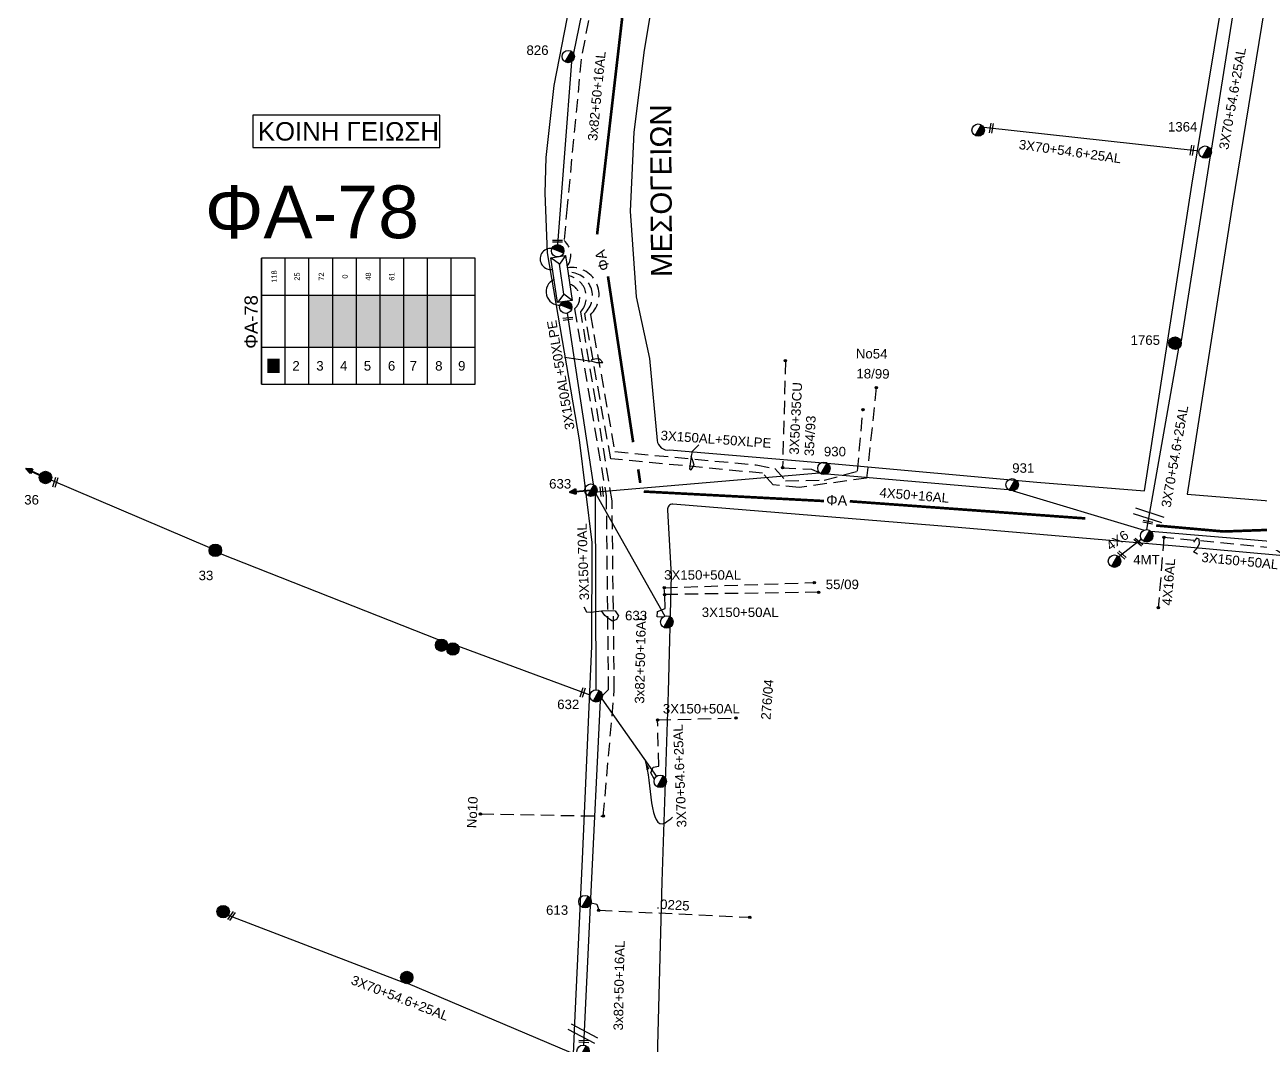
# Model space of a CAD drawing. Header units: millimetres. Extents: x 5016 to 7282, y 2879 to 3911.
# Drawn here: x 6440.1 to 6674.5, y 3480.7 to 3674.3 of the extents above; entities that cross this region are included whole.
import ezdxf
from ezdxf.enums import TextEntityAlignment as Align

# ---------------------------------------------------------------- set-up
doc = ezdxf.new("R2010")
doc.units = ezdxf.units.MM
doc.linetypes.add('DASHED', pattern=[19.05, 12.7, -6.35])
for name, color, linetype in [('Άγνωστα', 7, 'Continuous'), ('Ασφαλειοκιβώτια Χ.Τ 9 αναχωρήσεων', 7, 'Continuous'), ('Γυμνά εναέρια ΧΤ (3Φ)   3x50+35CU', 7, 'Continuous'), ('Γυμνά εναέρια ΧΤ και ΦΟΠ (3Φ)   4x50+16AL', 7, 'Continuous'), ('Επίτονοι', 7, 'Continuous'), ('Επιγραφές - Σχήματα', 7, 'Continuous'), ('Καλώδια ΧΤ   3x150+50AL', 7, 'DASHED'), ('Καλώδια ΧΤ   3x150AL+50XLPE', 7, 'DASHED'), ('Μηχανική τομή', 7, 'Continuous'), ('Στύλος Ξύλινος', 7, 'Continuous'), ('Στύλος Ξύλινος @ 1', 7, 'Continuous'), ('Στύλος ΦΜ', 7, 'Continuous'), ('Στύλος ΦΜ @ 1', 7, 'Continuous'), ('Συνδέσεις', 7, 'Continuous'), ('Συνεστραμμένα ΧΤ   3x70+54.6+25 AL', 7, 'SYN_LINE'), ('Τομή', 7, 'Continuous'), ('Υποσταθμός εναέριος 2 στύλων', 7, 'Continuous'), ('Υποσταθμός πόλεως', 7, 'Continuous'), ('Υπόβαθρο ΔΕΗ', 7, 'Continuous'), ('Υπόγεια καλώδια Δικτύου ΧΤ και Παρ. ΧΤ - 3X150+70 AL', 7, 'DASHED'), ('Υπόγεια καλώδια Παροχών ΧΤ   .0225', 7, 'DASHED'), ('Υπόγεια καλώδια Παροχών ΧΤ   4x16AL', 7, 'DASHED')]:
    doc.layers.add(name, color=color, linetype=linetype)
doc.styles.get("Standard").update_dxf_attribs({"font": 'ARIAL.TTF'})
doc.linetypes.add('SYN_LINE', pattern='A,0.5,-0.0001,["/\\/\\/\\/",Standard,S=0.1,R=0,X=0,Y=-0.05],-0.25', length=0.7501)
doc.dimstyles.new('ISO-25', dxfattribs={"dimtxt": 2.5, "dimasz": 1.8, "dimexe": 1.25, "dimexo": 0.625, "dimtad": 1, "dimtxsty": 'Standard', "dimcen": 1.8, "dimadec": 0, "dimazin": 0, "dimtfac": 1, "dimtmove": 0, "dimatfit": 3, "dimfxl": 1.25, "dimarcsym": 0})

# ---------------------------------------------------------------- blocks, each defined once
blk = doc.blocks.new('ΥΠΑΡΧΩΝ ΤΣΙΜΕΝΤΕΝΙΟΣ ΣΤΥΛΟΣ')
at = {"layer": 'Στύλος ΦΜ'}
blk.add_hatch(color=7, dxfattribs=at).paths.add_polyline_path([(-1.29, -2.28, 0.574793), (2.62, 0, 0.268822), (1.3, 2.27)])
at = {"layer": 'Στύλος ΦΜ', "color": 7}
blk.add_line((-1.29, -2.28), (1.3, 2.27), dxfattribs=at)
blk.add_circle((0, 0), 2.62, dxfattribs=at)
at = {"layer": 'Στύλος ΦΜ', "flags": 4}
for tag, p in [('ΑΡΙΘΜΟΣ', (-4.68, 8.05)), ('ΤΥΠΟΣ', (-4.91, 3.03))]:
    blk.add_attdef(tag, p, '', height=4, dxfattribs=at)
blk = doc.blocks.new('ΥΠΟΣΤΑΘΜΟΣ ΕΝΑΕΡΙΟΣ ΕΠΙ 2 ΣΤΥΛΩΝ')
at = {"layer": 'Υποσταθμός εναέριος 2 στύλων', "linetype": 'Continuous'}
for points in [[(-11.97, -2.11, 0.574793), (-8.45, -0.07, 0.268822), (-9.64, 1.98)], [(9.68, -2.15, 0.574793), (13.19, -0.1, 0.268822), (12.01, 1.95)]]:
    blk.add_hatch(color=256, dxfattribs=at).paths.add_polyline_path(points)
for p, q in [((-11.97, -2.11), (-9.64, 1.98)), ((9.68, -2.15), (12.01, 1.95))]:
    blk.add_line(p, q, dxfattribs=at)
for centre in [(-10.81, -0.07), (10.84, -0.1)]:
    blk.add_circle(centre, 2.36, dxfattribs=at)
at = {"layer": 'Υποσταθμός πόλεως', "linetype": 'Continuous', "ltscale": 40}
blk.add_lwpolyline([(-8.57, 2.82), (8.57, 2.82), (8.57, -2.82), (-8.57, -2.82)], close=True, dxfattribs=at)
for points in [[(-5.75, 0), (-8.57, 2.82)], [(-8.57, -2.82), (-5.75, 0)], [(-5.75, 0), (5.75, 0)], [(5.75, 0), (8.57, 2.82)], [(8.57, -2.82), (5.75, 0)]]:
    blk.add_lwpolyline(points, dxfattribs=at)
at = {"layer": 'Υποσταθμός εναέριος 2 στύλων', "ltscale": 40, "flags": 1}
for tag, p in [('ΜΕΤΑΣΧΗΜΑΤΙΣΜΟΣ', (14.09, 2.51)), ('ΙΣΧΥΣ', (14.07, -0.28)), ('ΑΡΙΘΜΟΣ', (14.19, -3))]:
    blk.add_attdef(tag, p, '', height=1.8, dxfattribs=at)
blk = doc.blocks.new('ΥΠΑΡΧΩΝ ΞΥΛΙΝΟΣ ΣΤΥΛΟΣ')
at = {"layer": 'Στύλος Ξύλινος'}
h = blk.add_hatch(color=7, dxfattribs=at)
h.paths.add_polyline_path([(-2.62, 0, 0.270008), (-1.29, -2.28), (1.3, 2.27, 0.576266)])
h.paths.add_polyline_path([(-1.29, -2.28, 0.574793), (2.62, 0, 0.268822), (1.3, 2.27)])
at = {"layer": 'Στύλος Ξύλινος', "color": 7}
blk.add_line((-1.29, -2.28), (1.3, 2.27), dxfattribs=at)
blk.add_circle((0, 0), 2.62, dxfattribs=at)
at = {"layer": 'Στύλος Ξύλινος', "flags": 4}
for tag, p in [('ΑΡΙΘΜΟΣ', (-4.91, 8.6)), ('ΤΥΠΟΣ', (-4.85, 3.39))]:
    blk.add_attdef(tag, p, '', height=4, dxfattribs=at)
blk = doc.blocks.new('ΕΠΙΤΟΝΟΣ')
at = {"layer": 'Επίτονοι', "lineweight": 40, "ltscale": 40}
blk.add_hatch(color=256, dxfattribs=at).paths.add_polyline_path([(-1.13, 6.47), (0, 9.1), (1.13, 6.47)])
for p, q in [((-1.13, 6.47), (0, 9.1)), ((1.13, 6.47), (-1.13, 6.47)), ((-1.13, 6.47), (0, 6.47)), ((0, 9.1), (1.13, 6.47)), ((0, 6.47), (0, 0))]:
    blk.add_line(p, q, dxfattribs=at)
blk = doc.blocks.new('ΑΣΦΑΛΕΙΟΚΙΒΩΤΙΟ ΥΠΟΣΤΑΘΜΟΥ 9 ΑΝΑΧΩΡΗΣΕΩΝ')
at = {"layer": 'Ασφαλειοκιβώτια Χ.Τ 9 αναχωρήσεων', "ltscale": 40}
for p, q in [((-23.8, 40.36), (24.02, 40.36)), ((-9.72, 40.36), (-9.72, -40.64)), ((9.94, 40.36), (9.94, -40.64)), ((-23.8, 31.36), (24.02, 31.36)), ((-23.8, 22.36), (24.02, 22.36)), ((-23.8, 13.36), (24.02, 13.36)), ((-23.8, 4.36), (24.02, 4.36)), ((-23.8, -4.64), (24.02, -4.64)), ((-23.8, -13.64), (24.02, -13.64)), ((-23.8, -22.64), (24.02, -22.64)), ((-23.8, -31.64), (24.02, -31.64))]:
    blk.add_line(p, q, dxfattribs=at)
at = {"layer": 'Ασφαλειοκιβώτια Χ.Τ 9 αναχωρήσεων'}
blk.add_lwpolyline([(-23.8, -40.64), (24.02, -40.64), (24.02, 40.36), (-23.8, 40.36)], close=True, dxfattribs=at)
for s, p in [('1', (-18.61, 37.24)), ('2', (-18.61, 28.67)), ('3', (-18.61, 19.6)), ('4', (-18.61, 10.58)), ('5', (-18.61, 1.57)), ('6', (-18.61, -7.57)), ('7', (-18.61, -15.81)), ('8', (-18.61, -25.5)), ('9', (-18.61, -34.19))]:
    blk.add_text(s, height=3.6, rotation=270, dxfattribs=at).set_placement(p)
at = {"layer": 'Ασφαλειοκιβώτια Χ.Τ 9 αναχωρήσεων', "ltscale": 40}
for tag, height, p in [('ΟΝΟΜΑ', 5, (-0.16, 44.31)), ('ΚΕΙΜΕΝΟ 1', 2, (17.06, 35.59)), ('ΚΕΙΜΕΝΟ 2', 2, (17.06, 26.88)), ('ΚΕΙΜΕΝΟ 3', 2, (17.06, 17.69)), ('ΚΕΙΜΕΝΟ 4', 2, (17.06, 8.71)), ('ΚΕΙΜΕΝΟ 5', 2, (17.06, -0.13)), ('ΚΕΙΜΕΝΟ 6', 2, (17.06, -9.05)), ('ΚΕΙΜΕΝΟ 7', 2, (17.06, -18.13)), ('ΚΕΙΜΕΝΟ 8', 2, (17.06, -26.85)), ('ΚΕΙΜΕΝΟ 9', 2, (17.06, -35.99)), ('ΣΧ', 2, (-0.1, -42.64))]:
    blk.add_attdef(tag, text='', height=height, dxfattribs=at).set_placement(p, align=Align.MIDDLE_CENTER)
blk = doc.blocks.new('ΤΟΜΗ')
at = {"layer": 'Τομή', "ltscale": 40}
for p, q in [((-5.68, 0), (5.68, 0)), ((5.68, -2.33), (-5.68, -2.33))]:
    blk.add_line(p, q, dxfattribs=at)
blk = doc.blocks.new('ΜΗΧΑΝΙΚΗ ΤΟΜΗ')
at = {"layer": 'Μηχανική τομή', "ltscale": 40}
for p, q in [((-1.89, 0.78), (1.89, 0.78)), ((1.89, 0), (-1.89, 0))]:
    blk.add_line(p, q, dxfattribs=at)
blk = doc.blocks.new('_ΣΥΝΔΕΣΗ')
at = {"layer": 'Συνδέσεις', "linetype": 'SYN_LINE', "ltscale": 40}
blk.add_hatch(color=256, dxfattribs=at).paths.add_polyline_path([(0.5, -0.01, 1), (-0.5, -0.01, 1)])
at = {"layer": 'Συνδέσεις'}
blk.add_circle((0, -0.01), 0.5, dxfattribs=at)

msp = doc.modelspace()

# ---------------------------------------------------------------- hatches: boundary and pattern name
at = {"layer": 'Ασφαλειοκιβώτια Χ.Τ 9 αναχωρήσεων', "lineweight": -3}
for color, points in [(27, [(6498.54, 3623), (6494.04, 3623), (6494.04, 3613.17), (6498.54, 3613.17)]), (173, [(6503.04, 3623), (6498.54, 3623), (6498.54, 3613.17), (6503.04, 3613.17)]), (62, [(6507.54, 3623), (6503.04, 3623), (6503.04, 3613.17), (6507.54, 3613.17)]), (85, [(6512.04, 3623), (6507.54, 3623), (6507.54, 3613.17), (6512.04, 3613.17)]), (5, [(6516.54, 3623), (6512.04, 3623), (6512.04, 3613.17), (6516.54, 3613.17)]), (6, [(6521.04, 3623), (6516.54, 3623), (6516.54, 3613.17), (6521.04, 3613.17)]), (1, [(6486.15, 3608.27), (6488.45, 3608.27), (6488.45, 3610.98), (6486.15, 3610.98)])]:
    msp.add_hatch(color=color, dxfattribs=at).paths.add_polyline_path(points)

# ---------------------------------------------------------------- linework, layer by layer
at = {"layer": 'Άγνωστα', "color": 62, "linetype": 'DASHED', "lineweight": -3, "ltscale": 0.2}
msp.add_lwpolyline([(6549.52, 3691.55, -0.814797), (6549.82, 3690.13), (6545.68, 3667.8), (6543.01, 3639.89), (6542.42, 3633.37, -0.39423), (6543.02, 3628.5, 11.18983)], format="xyb", dxfattribs=at)
at = {"layer": 'Άγνωστα', "color": 5, "linetype": 'Continuous', "lineweight": -3, "ltscale": 20}
for points in [[(6548.75, 3691.16), (6544.2, 3668.95)], [(6543.82, 3667.28), (6541.17, 3632.63)]]:
    msp.add_lwpolyline(points, dxfattribs=at)
at = {"layer": 'Άγνωστα', "color": 1, "linetype": 'Continuous', "lineweight": -3, "ltscale": 20}
for points in [[(6542.99, 3619.59), (6547.93, 3587.15)], [(6548.3, 3585.15), (6548.44, 3548.18)], [(6549.29, 3546.12), (6547.41, 3508.6)], [(6547.35, 3507.29), (6546.14, 3480.78)]]:
    msp.add_lwpolyline(points, dxfattribs=at)
at = {"layer": 'Άγνωστα', "color": 27, "linetype": 'SYN_LINE', "lineweight": -3, "ltscale": 5}
msp.add_lwpolyline([(6651.97, 3576.73), (6647.69, 3573.37)], dxfattribs=at)
at = {"layer": 'Άγνωστα', "color": 5, "linetype": 'Continuous', "lineweight": -3, "ltscale": 20}
msp.add_arc((6539.9, 3629.89), 2.01, 83.6633, 280.133, dxfattribs=at)
at = {"layer": 'Άγνωστα', "color": 1, "linetype": 'Continuous', "lineweight": -3, "ltscale": 20}
msp.add_arc((6541.55, 3623.67), 2.54, 113.6628, 274.1461, dxfattribs=at)
at = {"layer": 'Γυμνά εναέρια ΧΤ (3Φ)   3x50+35CU', "color": 27, "linetype": 'DASHED', "lineweight": -3, "ltscale": 0.2}
msp.add_lwpolyline([(6584.41, 3610.6), (6583.88, 3590.29), (6589.35, 3590.03), (6590.83, 3589.42)], dxfattribs=at)
at = {"layer": 'Γυμνά εναέρια ΧΤ και ΦΟΠ (3Φ)   4x50+16AL', "color": 27, "lineweight": -3}
for points in [[(6548.65, 3585.71), (6590.9, 3589.33)], [(6592.27, 3589.15), (6626.66, 3586.18)], [(6627.62, 3585.91), (6652.45, 3578.43)], [(6653.74, 3578.25), (6680.16, 3576.06)]]:
    msp.add_lwpolyline(points, dxfattribs=at)
at = {"layer": 'Γυμνά εναέρια ΧΤ και ΦΟΠ (3Φ)   4x50+16AL', "color": 1, "lineweight": -3}
for points in [[(6475.2, 3575.08), (6445.11, 3587.91)], [(6518.63, 3557.66), (6477.26, 3573.96)], [(6547.35, 3547.16), (6522.44, 3556.41)]]:
    msp.add_lwpolyline(points, dxfattribs=at)
at = {"layer": 'Επιγραφές - Σχήματα', "color": 190, "lineweight": -3}
msp.add_lwpolyline([(6483.38, 3651.02), (6518.89, 3651.02), (6518.89, 3657.2), (6483.38, 3657.2)], close=True, dxfattribs=at)
at = {"layer": 'Επιγραφές - Σχήματα', "lineweight": -3}
for points in [[(6542.51, 3611.28), (6547.68, 3610.48), (6548.56, 3610.24), (6549.77, 3610.23), (6549.22, 3610.92), (6548.55, 3610.93), (6547.61, 3610.76), (6547.68, 3610.48)], [(6567.97, 3594.67), (6566.73, 3593.37), (6566.54, 3592.52), (6566.42, 3591.48), (6566.21, 3590.07), (6566.53, 3589.88), (6567.12, 3590.76), (6566.87, 3591.61), (6566.54, 3592.52)], [(6662.58, 3573.93), (6661.8, 3574.35), (6662.43, 3575), (6662.93, 3575.84), (6662.91, 3576.72), (6662.37, 3576.91), (6661.84, 3576.2)], [(6546.17, 3563.93), (6546.66, 3562.98), (6547.48, 3562.87), (6549.5, 3563.17), (6550.87, 3563.19), (6552.12, 3563.17), (6552.74, 3562.18), (6552.37, 3561.49), (6551.61, 3561.19), (6551.08, 3561.49), (6550.14, 3562.29), (6549.5, 3563.17)]]:
    msp.add_lwpolyline(points, dxfattribs=at)
at = {"layer": 'Καλώδια ΧΤ   3x150+50AL', "color": 30, "lineweight": -3, "ltscale": 0.2}
msp.add_lwpolyline([(6783.96, 3566.69), (6732.72, 3572.34), (6732.25, 3569.41, -0.690623), (6726.64, 3570.3), (6683.64, 3574.49, -0.338214), (6677.08, 3575.06), (6656.2, 3577.07)], format="xyb", dxfattribs=at)
at = {"layer": 'Καλώδια ΧΤ   3x150+50AL', "color": 7, "lineweight": -3, "ltscale": 0.2}
for points in [[(6561.2, 3561.97), (6560.1, 3562), (6560.13, 3563.01), (6561.58, 3563.58), (6561.51, 3566.24), (6561.43, 3567.53), (6589.89, 3568.52)], [(6590.7, 3566.68), (6561.51, 3566.24)], [(6559.55, 3531.16), (6558.86, 3532.41), (6559.34, 3533.47), (6560.38, 3533.68), (6560.17, 3542.47), (6575.05, 3542.84)]]:
    msp.add_lwpolyline(points, dxfattribs=at)
at = {"layer": 'Καλώδια ΧΤ   3x150AL+50XLPE', "color": 6, "lineweight": -3, "ltscale": 0.2}
msp.add_lwpolyline([(6543.06, 3628.23, -0.73695), (6547.42, 3619.29), (6552.06, 3593.36), (6578.85, 3590.83), (6582.41, 3590.13), (6584.45, 3587.84), (6591.77, 3587.94), (6598.1, 3589.64), (6599.12, 3601.34)], format="xyb", dxfattribs=at)
at = {"layer": 'Καλώδια ΧΤ   3x150AL+50XLPE', "color": 85, "lineweight": -3, "ltscale": 0.2}
msp.add_lwpolyline([(6601.65, 3605.5), (6599.82, 3588.32), (6587.05, 3586.56), (6582.08, 3587.07), (6580.09, 3589.25), (6551.27, 3591.99), (6546.34, 3619.58, 0.699319), (6543.18, 3627.36, -52.492489)], format="xyb", dxfattribs=at)
at = {"layer": 'Συνεστραμμένα ΧΤ   3x70+54.6+25 AL', "color": 85, "lineweight": -3, "ltscale": 20}
for points in [[(6671.54, 3690.81), (6665.16, 3650.51)], [(6662.87, 3650.36), (6622.05, 3654.83)], [(6664.96, 3649.44), (6659.47, 3614.37)], [(6658.99, 3612.96), (6652.92, 3578.55)]]:
    msp.add_lwpolyline(points, dxfattribs=at)
at = {"layer": 'Συνεστραμμένα ΧΤ   3x70+54.6+25 AL', "lineweight": -3, "ltscale": 20}
for points in [[(6548.48, 3585.34), (6561.56, 3562.16)], [(6549.56, 3546.47), (6559.93, 3531.73)]]:
    msp.add_lwpolyline(points, dxfattribs=at)
at = {"layer": 'Συνεστραμμένα ΧΤ   3x70+54.6+25 AL', "color": 30, "lineweight": -3, "ltscale": 20}
for points in [[(6478.73, 3505.44), (6511.83, 3492.71)], [(6512.83, 3492.45), (6545.33, 3478.66)]]:
    msp.add_lwpolyline(points, dxfattribs=at)
at = {"layer": 'Υπόβαθρο ΔΕΗ', "lineweight": -3}
msp.add_lwpolyline([(6697.74, 3715.07), (6723.7, 3711.67), (6737.54, 3794.97), (6729.95, 3797.6), (6723.15, 3798.39), (6716.54, 3797.48), (6692.97, 3793.15), (6688.04, 3759.01), (6683.17, 3726.3), (6677.22, 3689.62), (6669.21, 3640.37), (6660.65, 3585.3), (6686.33, 3583.18), (6695.92, 3657.02), (6699.2, 3681.05), (6708.78, 3680.4), (6699.94, 3613.4), (6696.24, 3582.48), (6705.18, 3581.64), (6710.18, 3628.01), (6721.98, 3701.91), (6696.95, 3705.18)], dxfattribs=at)
for points in [[(6565.5, 3713.06), (6565.49, 3712.36), (6564.67, 3702.14), (6562.17, 3689.9), (6559.73, 3681.99), (6557.63, 3669.53), (6555.69, 3653.96), (6554.96, 3638.94), (6556.11, 3622.69), (6558.62, 3611.01), (6560.09, 3595.48, 0.428667), (6562.4, 3593.67), (6593.81, 3591.04), (6632.1, 3587.53), (6652.5, 3585.9), (6661.53, 3643.92), (6672.34, 3709.46), (6679.04, 3752.84)], [(6542.91, 3448.15), (6544.53, 3486.41), (6545.9, 3516.05), (6547.67, 3556.47), (6547.76, 3576.11), (6545.33, 3595.56), (6539.3, 3631.05), (6538.81, 3642.35), (6539.05, 3649.13), (6540.52, 3662.82), (6543.51, 3678.05), (6544.57, 3683.12, 0.346448), (6543.27, 3685.75), (6510.14, 3703.03), (6451.3, 3733.79)], [(6745.32, 3496.91), (6751.29, 3536.24), (6784.76, 3531.14), (6789.58, 3562.51), (6710.48, 3570.76), (6659.2, 3575.36), (6616.41, 3579), (6563.07, 3583.38, 0.486899), (6562.05, 3582.27), (6562.73, 3569.94), (6562.17, 3547.79), (6560.95, 3511.72), (6560.11, 3478.27), (6559.88, 3468.49), (6610.28, 3465.02), (6681.87, 3458.5), (6713.9, 3456.05), (6783.36, 3449.29), (6849.79, 3442.1), (6856.19, 3501.99), (6858.82, 3510.56), (6786.7, 3522.23), (6759.04, 3526.76), (6754.25, 3495.29)]]:
    msp.add_lwpolyline(points, format="xyb", dxfattribs=at)
at = {"layer": 'Υπόβαθρο ΔΕΗ', "color": 85, "lineweight": -3, "const_width": 0.5}
for points in [[(6554.85, 3687.7), (6548.69, 3634.55)], [(6550.75, 3626.6), (6555.53, 3595.14)], [(6556.49, 3589.99), (6556.88, 3587.41)], [(6557.55, 3585.78), (6591.75, 3583.98)], [(6596.63, 3583.93), (6641.31, 3580.68)], [(6654.74, 3579.34), (6667.56, 3578.2), (6683.99, 3578.79)]]:
    msp.add_lwpolyline(points, dxfattribs=at)
at = {"layer": 'Υπόγεια καλώδια Δικτύου ΧΤ και Παρ. ΧΤ - 3X150+70 AL', "color": 173, "lineweight": -3, "ltscale": 0.2}
msp.add_lwpolyline([(6526.57, 3524.63), (6549.86, 3524.22), (6551.96, 3548.19), (6551.54, 3584.01), (6545.6, 3619.88, 0.586567), (6543.28, 3626.68, -10.485243)], format="xyb", dxfattribs=at)
at = {"layer": 'Υπόγεια καλώδια Δικτύου ΧΤ και Παρ. ΧΤ - 3X150+70 AL', "color": 27, "lineweight": -3, "ltscale": 0.2}
msp.add_lwpolyline([(6543.5, 3625.11, -0.59634), (6544.39, 3620.42), (6550.41, 3584.99), (6550.81, 3548.17), (6549.69, 3547.09)], format="xyb", dxfattribs=at)
at = {"layer": 'Υπόγεια καλώδια Παροχών ΧΤ   .0225', "color": 1, "lineweight": -3, "ltscale": 0.2}
msp.add_lwpolyline([(6547.56, 3507.76), (6548.67, 3507.49), (6548.99, 3506.37), (6577.66, 3505.03)], dxfattribs=at)
at = {"layer": 'Υπόγεια καλώδια Παροχών ΧΤ   4x16AL', "color": 30, "lineweight": -3, "ltscale": 0.2}
msp.add_lwpolyline([(6656.2, 3577.07), (6655.14, 3563.74)], dxfattribs=at)

# ---------------------------------------------------------------- block references
at = {"layer": 'Ασφαλειοκιβώτια Χ.Τ 9 αναχωρήσεων', "lineweight": -3, "xscale": 0.5, "yscale": 0.5, "zscale": 0.5, "rotation": 90}
msp.add_blockref('ΑΣΦΑΛΕΙΟΚΙΒΩΤΙΟ ΥΠΟΣΤΑΘΜΟΥ 9 ΑΝΑΧΩΡΗΣΕΩΝ', (6505.22, 3618.03), dxfattribs=at).add_auto_attribs({'ΟΝΟΜΑ': 'ΦΑ-78', 'ΚΕΙΜΕΝΟ 2': '25', 'ΚΕΙΜΕΝΟ 1': '118', 'ΚΕΙΜΕΝΟ 3': '72', 'ΚΕΙΜΕΝΟ 4': '0', 'ΚΕΙΜΕΝΟ 5': '48', 'ΚΕΙΜΕΝΟ 6': '61'})
at = {"layer": 'Επίτονοι', "lineweight": -3}
for p, xscale, yscale, zscale, rotation in [((6444.06, 3588.45), 0.4499999999999249, 0.4499999999999249, 0.4499999999999249, 65.73548048397019), ((6547.52, 3586.04), 0.4499999999997718, 0.4499999999997718, 0.4499999999997718, 95.46521098685713)]:
    msp.add_blockref('ΕΠΙΤΟΝΟΣ', p, dxfattribs=dict(at, xscale=xscale, yscale=yscale, zscale=zscale, rotation=rotation))
at = {"layer": 'Μηχανική τομή', "lineweight": -3}
for p, xscale, yscale, zscale, rotation in [((6623.66, 3654.66), 0.4999999999997671, 0.4999999999997671, 0.4999999999997671, 80.33191449216011), ((6661.74, 3650.48), 0.4999999999997671, 0.4999999999997671, 0.4999999999997671, 80.33191449216011), ((6541.2, 3633.07), 0.5000000000002218, 0.5000000000002218, 0.5000000000002218, 0.2032549692032607), ((6543.18, 3618.36), 0.5000000000002285, 0.5000000000002285, 0.5000000000002285, 6.443329538465958), ((6446.12, 3587.48), 0.5000000000002788, 0.5000000000002788, 0.5000000000002788, 72.85751128889214), ((6549.77, 3585.8), 0.5000000000000818, 0.5000000000000818, 0.5000000000000818, 95.58683031204137), ((6653.21, 3580.16), 0.50000000000003, 0.50000000000003, 0.50000000000003, 167.1432340203757), ((6651.49, 3576.35), 0.4999999999999835, 0.4999999999999835, 0.4999999999999835, 139.4556945300336), ((6648.35, 3573.89), 0.4999999999999835, 0.4999999999999835, 0.4999999999999835, 139.4556945300336), ((6546.16, 3547.6), 0.5000000000002788, 0.5000000000002788, 0.5000000000002788, 72.85751128889214), ((6479.49, 3505.15), 0.5000000000001683, 0.5000000000001683, 0.5000000000001683, 54.35311708710584), ((6546.17, 3481.29), 0.500000000000231, 0.500000000000231, 0.500000000000231, 356.4182356656537), ((6546.17, 3481.29), 0.500000000000231, 0.500000000000231, 0.500000000000231, 356.4182356656537)]:
    msp.add_blockref('ΜΗΧΑΝΙΚΗ ΤΟΜΗ', p, dxfattribs=dict(at, xscale=xscale, yscale=yscale, zscale=zscale, rotation=rotation))
at = {"layer": 'Στύλος Ξύλινος @ 1', "lineweight": -3, "ltscale": 40}
ref = msp.add_blockref('ΥΠΑΡΧΩΝ ΞΥΛΙΝΟΣ ΣΤΥΛΟΣ', (6658.32, 3613.93), dxfattribs=dict(at, xscale=0.4499999999998181, yscale=0.4499999999998181, zscale=0.4499999999998181))
ref.add_attrib('ΤΥΠΟΣ', '1765', (6649.88, 3613.6), dxfattribs={"layer": 'Στύλος Ξύλινος', "height": 1.8, "flags": 4})
ref = msp.add_blockref('ΥΠΑΡΧΩΝ ΞΥΛΙΝΟΣ ΣΤΥΛΟΣ', (6444.06, 3588.45), dxfattribs=dict(at, xscale=0.4499999999998181, yscale=0.4499999999998181, zscale=0.4499999999998181))
ref.add_attrib('ΤΥΠΟΣ', '36', (6440.02, 3583.32), dxfattribs={"layer": 'Στύλος Ξύλινος', "height": 1.8, "flags": 4})
ref = msp.add_blockref('ΥΠΑΡΧΩΝ ΞΥΛΙΝΟΣ ΣΤΥΛΟΣ', (6476.28, 3574.62), dxfattribs=dict(at, xscale=0.4499999999998181, yscale=0.4499999999998181, zscale=0.4499999999998181))
ref.add_attrib('ΤΥΠΟΣ', '33', (6473.1, 3568.97), dxfattribs={"layer": 'Στύλος Ξύλινος', "height": 1.8, "flags": 4})
at = {"layer": 'Στύλος Ξύλινος @ 1', "lineweight": -3, "ltscale": 40, "xscale": 0.4499999999998181, "yscale": 0.4499999999998181, "zscale": 0.4499999999998181}
for p in [(6519.19, 3556.63), (6521.34, 3555.92), (6477.76, 3506.1), (6512.59, 3493.61)]:
    msp.add_blockref('ΥΠΑΡΧΩΝ ΞΥΛΙΝΟΣ ΣΤΥΛΟΣ', p, dxfattribs=at)
at = {"layer": 'Στύλος ΦΜ @ 1', "lineweight": -3, "ltscale": 40}
ref = msp.add_blockref('ΥΠΑΡΧΩΝ ΤΣΙΜΕΝΤΕΝΙΟΣ ΣΤΥΛΟΣ', (6543.22, 3668.29), dxfattribs=dict(at, xscale=0.4499999999998181, yscale=0.4499999999998181, zscale=0.4499999999998181))
ref.add_attrib('ΤΥΠΟΣ', '826', (6535.29, 3668.6), dxfattribs={"layer": 'Στύλος ΦΜ', "height": 1.8, "flags": 4})
at = {"layer": 'Στύλος ΦΜ @ 1', "lineweight": -3, "ltscale": 40, "xscale": 0.4499999999998181, "yscale": 0.4499999999998181, "zscale": 0.4499999999998181}
for p in [(6620.98, 3654.34), (6646.83, 3572.57), (6560.67, 3530.81), (6546.03, 3479.6)]:
    msp.add_blockref('ΥΠΑΡΧΩΝ ΤΣΙΜΕΝΤΕΝΙΟΣ ΣΤΥΛΟΣ', p, dxfattribs=at)
at = {"layer": 'Στύλος ΦΜ @ 1', "lineweight": -3, "ltscale": 40}
ref = msp.add_blockref('ΥΠΑΡΧΩΝ ΤΣΙΜΕΝΤΕΝΙΟΣ ΣΤΥΛΟΣ', (6664.04, 3650.17), dxfattribs=dict(at, xscale=0.4499999999998181, yscale=0.4499999999998181, zscale=0.4499999999998181))
ref.add_attrib('ΤΥΠΟΣ', '1364', (6656.97, 3654.07), dxfattribs={"layer": 'Στύλος ΦΜ', "height": 1.8, "flags": 4})
ref = msp.add_blockref('ΥΠΑΡΧΩΝ ΤΣΙΜΕΝΤΕΝΙΟΣ ΣΤΥΛΟΣ', (6591.72, 3590.19), dxfattribs=dict(at, xscale=0.4499999999998181, yscale=0.4499999999998181, zscale=0.4499999999998181))
ref.add_attrib('ΤΥΠΟΣ', '930', (6591.71, 3592.46), dxfattribs={"layer": 'Στύλος ΦΜ', "height": 1.8, "flags": 4})
ref = msp.add_blockref('ΥΠΑΡΧΩΝ ΤΣΙΜΕΝΤΕΝΙΟΣ ΣΤΥΛΟΣ', (6627.43, 3587.07), dxfattribs=dict(at, xscale=0.4499999999998181, yscale=0.4499999999998181, zscale=0.4499999999998181))
ref.add_attrib('ΤΥΠΟΣ', '931', (6627.43, 3589.34), dxfattribs={"layer": 'Στύλος ΦΜ', "height": 1.8, "flags": 4})
ref = msp.add_blockref('ΥΠΑΡΧΩΝ ΤΣΙΜΕΝΤΕΝΙΟΣ ΣΤΥΛΟΣ', (6547.52, 3586.04), dxfattribs=dict(at, xscale=0.4499999999998181, yscale=0.4499999999998181, zscale=0.4499999999998181))
ref.add_attrib('ΤΥΠΟΣ', '633', (6539.59, 3586.35), dxfattribs={"layer": 'Στύλος ΦΜ', "height": 1.8, "flags": 4})
ref = msp.add_blockref('ΥΠΑΡΧΩΝ ΤΣΙΜΕΝΤΕΝΙΟΣ ΣΤΥΛΟΣ', (6652.95, 3577.37), dxfattribs=dict(at, xscale=0.4499999999998181, yscale=0.4499999999998181, zscale=0.4499999999998181))
ref.add_attrib('ΤΥΠΟΣ', '4MT', (6650.39, 3571.95), dxfattribs={"layer": 'Στύλος ΦΜ', "height": 1.8, "flags": 4})
ref = msp.add_blockref('ΥΠΑΡΧΩΝ ΤΣΙΜΕΝΤΕΝΙΟΣ ΣΤΥΛΟΣ', (6561.92, 3561.04), dxfattribs=dict(at, xscale=0.4499999999998181, yscale=0.4499999999998181, zscale=0.4499999999998181))
ref.add_attrib('ΤΥΠΟΣ', '633', (6553.99, 3561.35), dxfattribs={"layer": 'Στύλος ΦΜ', "height": 1.8, "flags": 4})
ref = msp.add_blockref('ΥΠΑΡΧΩΝ ΤΣΙΜΕΝΤΕΝΙΟΣ ΣΤΥΛΟΣ', (6548.51, 3547.01), dxfattribs=dict(at, xscale=0.4499999999998181, yscale=0.4499999999998181, zscale=0.4499999999998181))
ref.add_attrib('ΤΥΠΟΣ', '632', (6541.12, 3544.51), dxfattribs={"layer": 'Στύλος ΦΜ', "height": 1.8, "flags": 4})
ref = msp.add_blockref('ΥΠΑΡΧΩΝ ΤΣΙΜΕΝΤΕΝΙΟΣ ΣΤΥΛΟΣ', (6546.4, 3507.99), dxfattribs=dict(at, xscale=0.4499999999998181, yscale=0.4499999999998181, zscale=0.4499999999998181))
ref.add_attrib('ΤΥΠΟΣ', '613', (6539.01, 3505.49), dxfattribs={"layer": 'Στύλος ΦΜ', "height": 1.8, "flags": 4})
at = {"layer": 'Συνδέσεις', "lineweight": -3, "xscale": 0.4499999999998181, "yscale": 0.4499999999998181, "zscale": 0.4499999999998181}
for p in [(6584.41, 3610.6), (6601.65, 3605.5), (6599.12, 3601.34), (6583.88, 3590.29), (6656.2, 3577.07), (6561.43, 3567.53), (6589.89, 3568.52), (6561.51, 3566.24), (6590.7, 3566.68), (6655.14, 3563.74), (6560.17, 3542.47), (6575.05, 3542.84), (6526.57, 3524.63), (6549.86, 3524.22), (6548.99, 3506.37), (6577.66, 3505.03)]:
    msp.add_blockref('_ΣΥΝΔΕΣΗ', p, dxfattribs=at)
at = {"layer": 'Τομή', "lineweight": -3}
for p, xscale, yscale, zscale, rotation in [((6653.5, 3581.81), 0.5000000000001144, 0.5000000000001144, 0.5000000000001144, 342.0362571527559), ((6546.27, 3483.47), 0.5000000000000089, 0.5000000000000089, 0.5000000000000089, 332.0924423526923)]:
    msp.add_blockref('ΤΟΜΗ', p, dxfattribs=dict(at, xscale=xscale, yscale=yscale, zscale=zscale, rotation=rotation))
at = {"layer": 'Υποσταθμός εναέριος 2 στύλων', "lineweight": -3, "xscale": 0.4999999999996893, "yscale": 0.4999999999996893, "zscale": 0.4999999999996893, "rotation": 98.18738498111827}
msp.add_blockref('ΥΠΟΣΤΑΘΜΟΣ ΕΝΑΕΡΙΟΣ ΕΠΙ 2 ΣΤΥΛΩΝ', (6541.94, 3626.08), dxfattribs=at)

# ---------------------------------------------------------------- texts
at = {"layer": 'Γυμνά εναέρια ΧΤ (3Φ)   3x50+35CU', "color": 7, "lineweight": -3, "insert": (6585.14, 3592.82), "char_height": 1.8, "width": 168.3718, "attachment_point": 1, "rotation": 87.2845}
msp.add_mtext('3X50+35CU', dxfattribs=at)
at = {"layer": 'Γυμνά εναέρια ΧΤ και ΦΟΠ (3Φ)   4x50+16AL', "color": 7, "lineweight": -3, "insert": (6602.35, 3586.51), "char_height": 1.8, "width": 168.3718, "attachment_point": 1, "rotation": 355.3609}
msp.add_mtext('4X50+16AL', dxfattribs=at)
at = {"layer": 'Επιγραφές - Σχήματα', "color": 7, "lineweight": -3, "width": 168.3718, "attachment_point": 1}
for s, insert, char_height, rotation in [('3x82+50+16AL', (6546.9, 3652.4), 1.8, 84.5105), ('ΜΕΣΟΓΕΙΩΝ', (6558.92, 3626.46), 4, 90.3172), ('No54', (6597.78, 3612.87), 1.8, 359.1633), ('18/99', (6597.89, 3609.07), 1.8, 359.1633), ('354/93', (6588.01, 3592.54), 1.8, 87.2845), ('4X6', (6645.04, 3575.95), 1.8, 35.8445), ('3x82+50+16AL', (6555.83, 3545.56), 1.8, 88.907), ('276/04', (6579.77, 3542.56), 1.8, 85.484), ('No10', (6523.98, 3521.97), 1.8, 87.2845), ('3x82+50+16AL', (6551.79, 3483.58), 1.8, 88.907)]:
    msp.add_mtext(s, dxfattribs=dict(at, insert=insert, char_height=char_height, rotation=rotation))
at = {"layer": 'Επιγραφές - Σχήματα', "color": 190, "lineweight": -3, "insert": (6484.33, 3655.85), "char_height": 3.5, "width": 35.1311, "attachment_point": 1}
msp.add_mtext('KOINH ΓΕΙΩΣΗ', dxfattribs=at)
at = {"layer": 'Επιγραφές - Σχήματα', "color": 7, "lineweight": -3, "width": 168.3718, "attachment_point": 1}
for s, insert, char_height in [('ΦΑ-78', (6474.27, 3643.83), 10), ('55/09', (6592.06, 3569.07), 1.8)]:
    msp.add_mtext(s, dxfattribs=dict(at, insert=insert, char_height=char_height))
at = {"layer": 'Καλώδια ΧΤ   3x150+50AL', "color": 7, "lineweight": -3, "insert": (6663.44, 3574.24), "char_height": 1.8, "width": 168.3718, "attachment_point": 1, "rotation": 354.3936}
msp.add_mtext('3X150+50AL', dxfattribs=at)
at = {"layer": 'Καλώδια ΧΤ   3x150+50AL', "color": 7, "lineweight": -3, "char_height": 1.8, "width": 168.3718, "attachment_point": 1}
for insert in [(6561.4, 3570.86), (6568.54, 3563.78), (6561.16, 3545.48)]:
    msp.add_mtext('3X150+50AL', dxfattribs=dict(at, insert=insert))
at = {"layer": 'Καλώδια ΧΤ   3x150AL+50XLPE', "color": 7, "lineweight": -3, "char_height": 1.8, "width": 27.8484, "attachment_point": 5}
for insert, rotation in [((6541.81, 3607.88), 99.5714), ((6571.24, 3595.69), 355.8578)]:
    msp.add_mtext('3X150AL+50XLPE', dxfattribs=dict(at, insert=insert, rotation=rotation))
at = {"layer": 'Συνεστραμμένα ΧΤ   3x70+54.6+25 AL', "color": 7, "lineweight": -3, "char_height": 1.8, "width": 168.3718, "attachment_point": 1}
for insert, rotation in [((6666.64, 3650.84), 80.0467), ((6628.85, 3652.55), 351.9728), ((6655.69, 3582.95), 80.0467), ((6563.85, 3522.03), 92.2125), ((6502.5, 3494.09), 338.8463)]:
    msp.add_mtext('3X70+54.6+25AL', dxfattribs=dict(at, insert=insert, rotation=rotation))
at = {"layer": 'Υπόβαθρο ΔΕΗ', "lineweight": -3, "char_height": 1.8, "width": 4.6481, "attachment_point": 1}
for insert, rotation in [((6549.22, 3627.46), 104.5693), ((6592.16, 3585.14), 358.9368)]:
    msp.add_mtext('{\\H1.083x;\\C85;ΦΑ}', dxfattribs=dict(at, insert=insert, rotation=rotation))
at = {"layer": 'Υπόγεια καλώδια Δικτύου ΧΤ και Παρ. ΧΤ - 3X150+70 AL', "color": 7, "lineweight": -3, "insert": (6545.38, 3565.13), "char_height": 1.8, "width": 168.3718, "attachment_point": 1, "rotation": 91.9262}
msp.add_mtext('3X150+70AL', dxfattribs=at)
at = {"layer": 'Υπόγεια καλώδια Παροχών ΧΤ   .0225', "color": 7, "lineweight": -3, "insert": (6560.01, 3508.47), "char_height": 1.8, "width": 168.3718, "attachment_point": 1, "rotation": 356.3845}
msp.add_mtext('.0225', dxfattribs=at)
at = {"layer": 'Υπόγεια καλώδια Παροχών ΧΤ   4x16AL', "color": 7, "lineweight": -3, "insert": (6655.86, 3564.23), "char_height": 1.8, "width": 168.3718, "attachment_point": 1, "rotation": 85.4561}
msp.add_mtext('4X16AL', dxfattribs=at)

# ---------------------------------------------------------------- leaders
at = {"layer": 'Επιγραφές - Σχήματα', "lineweight": -3, "path_type": 1}
msp.add_leader([(6557.79, 3534.77), (6561.61, 3522.96), (6563, 3523.99)], dimstyle='ISO-25', override={"dimgap": 0.625, "dimtad": 0}, dxfattribs=at)

doc.saveas('drawing.dxf')
